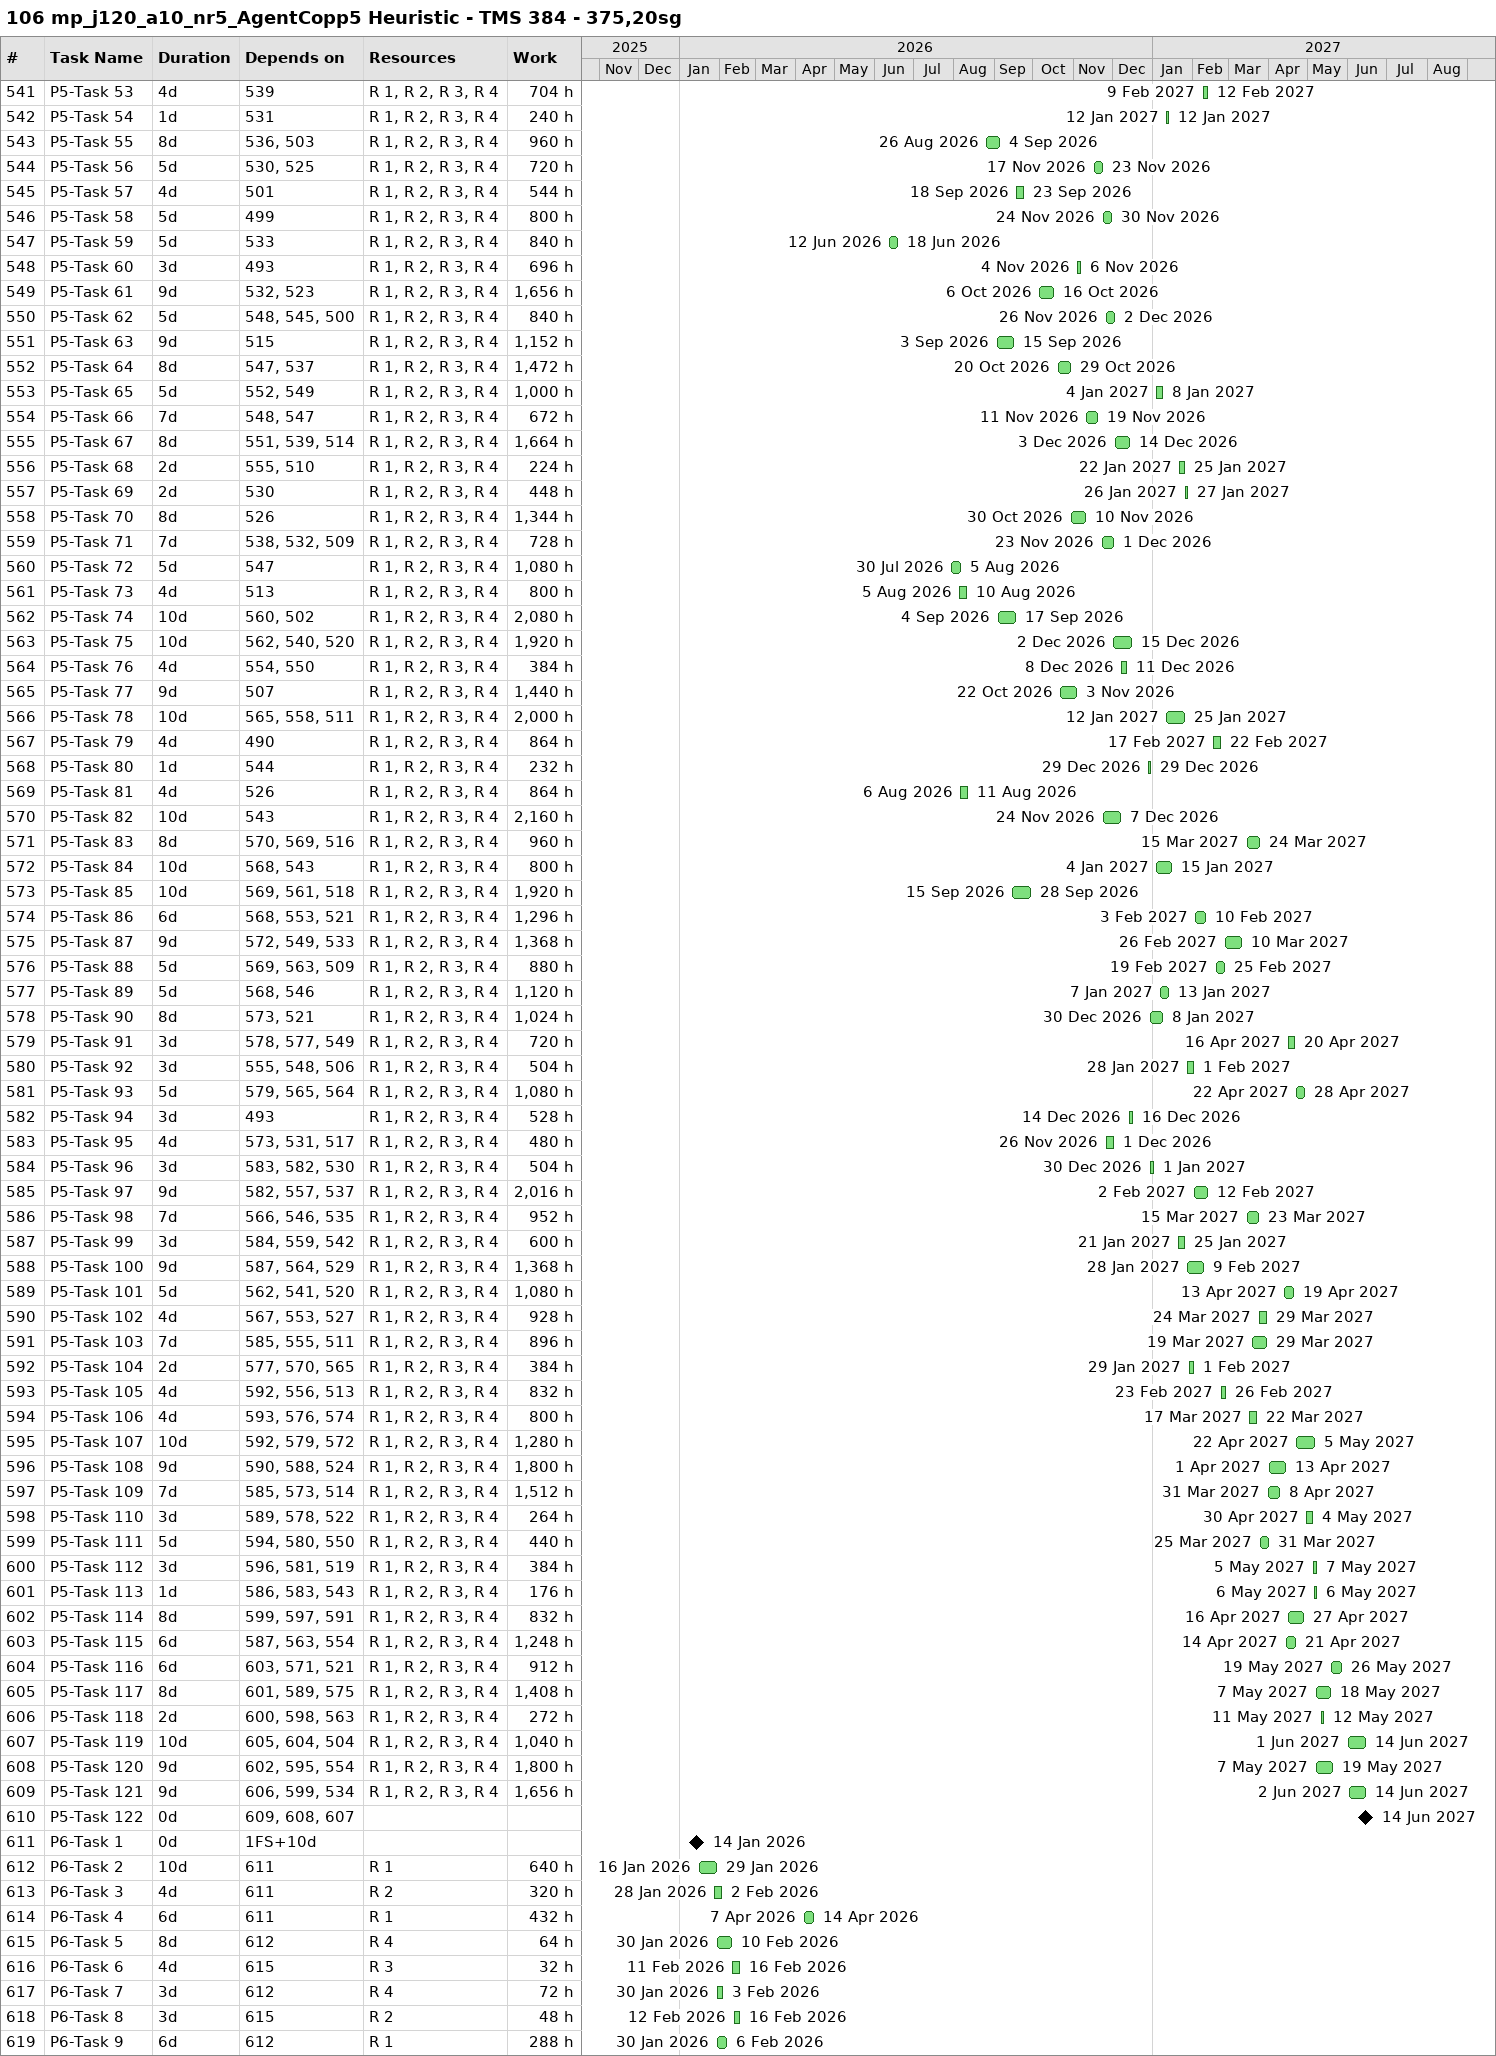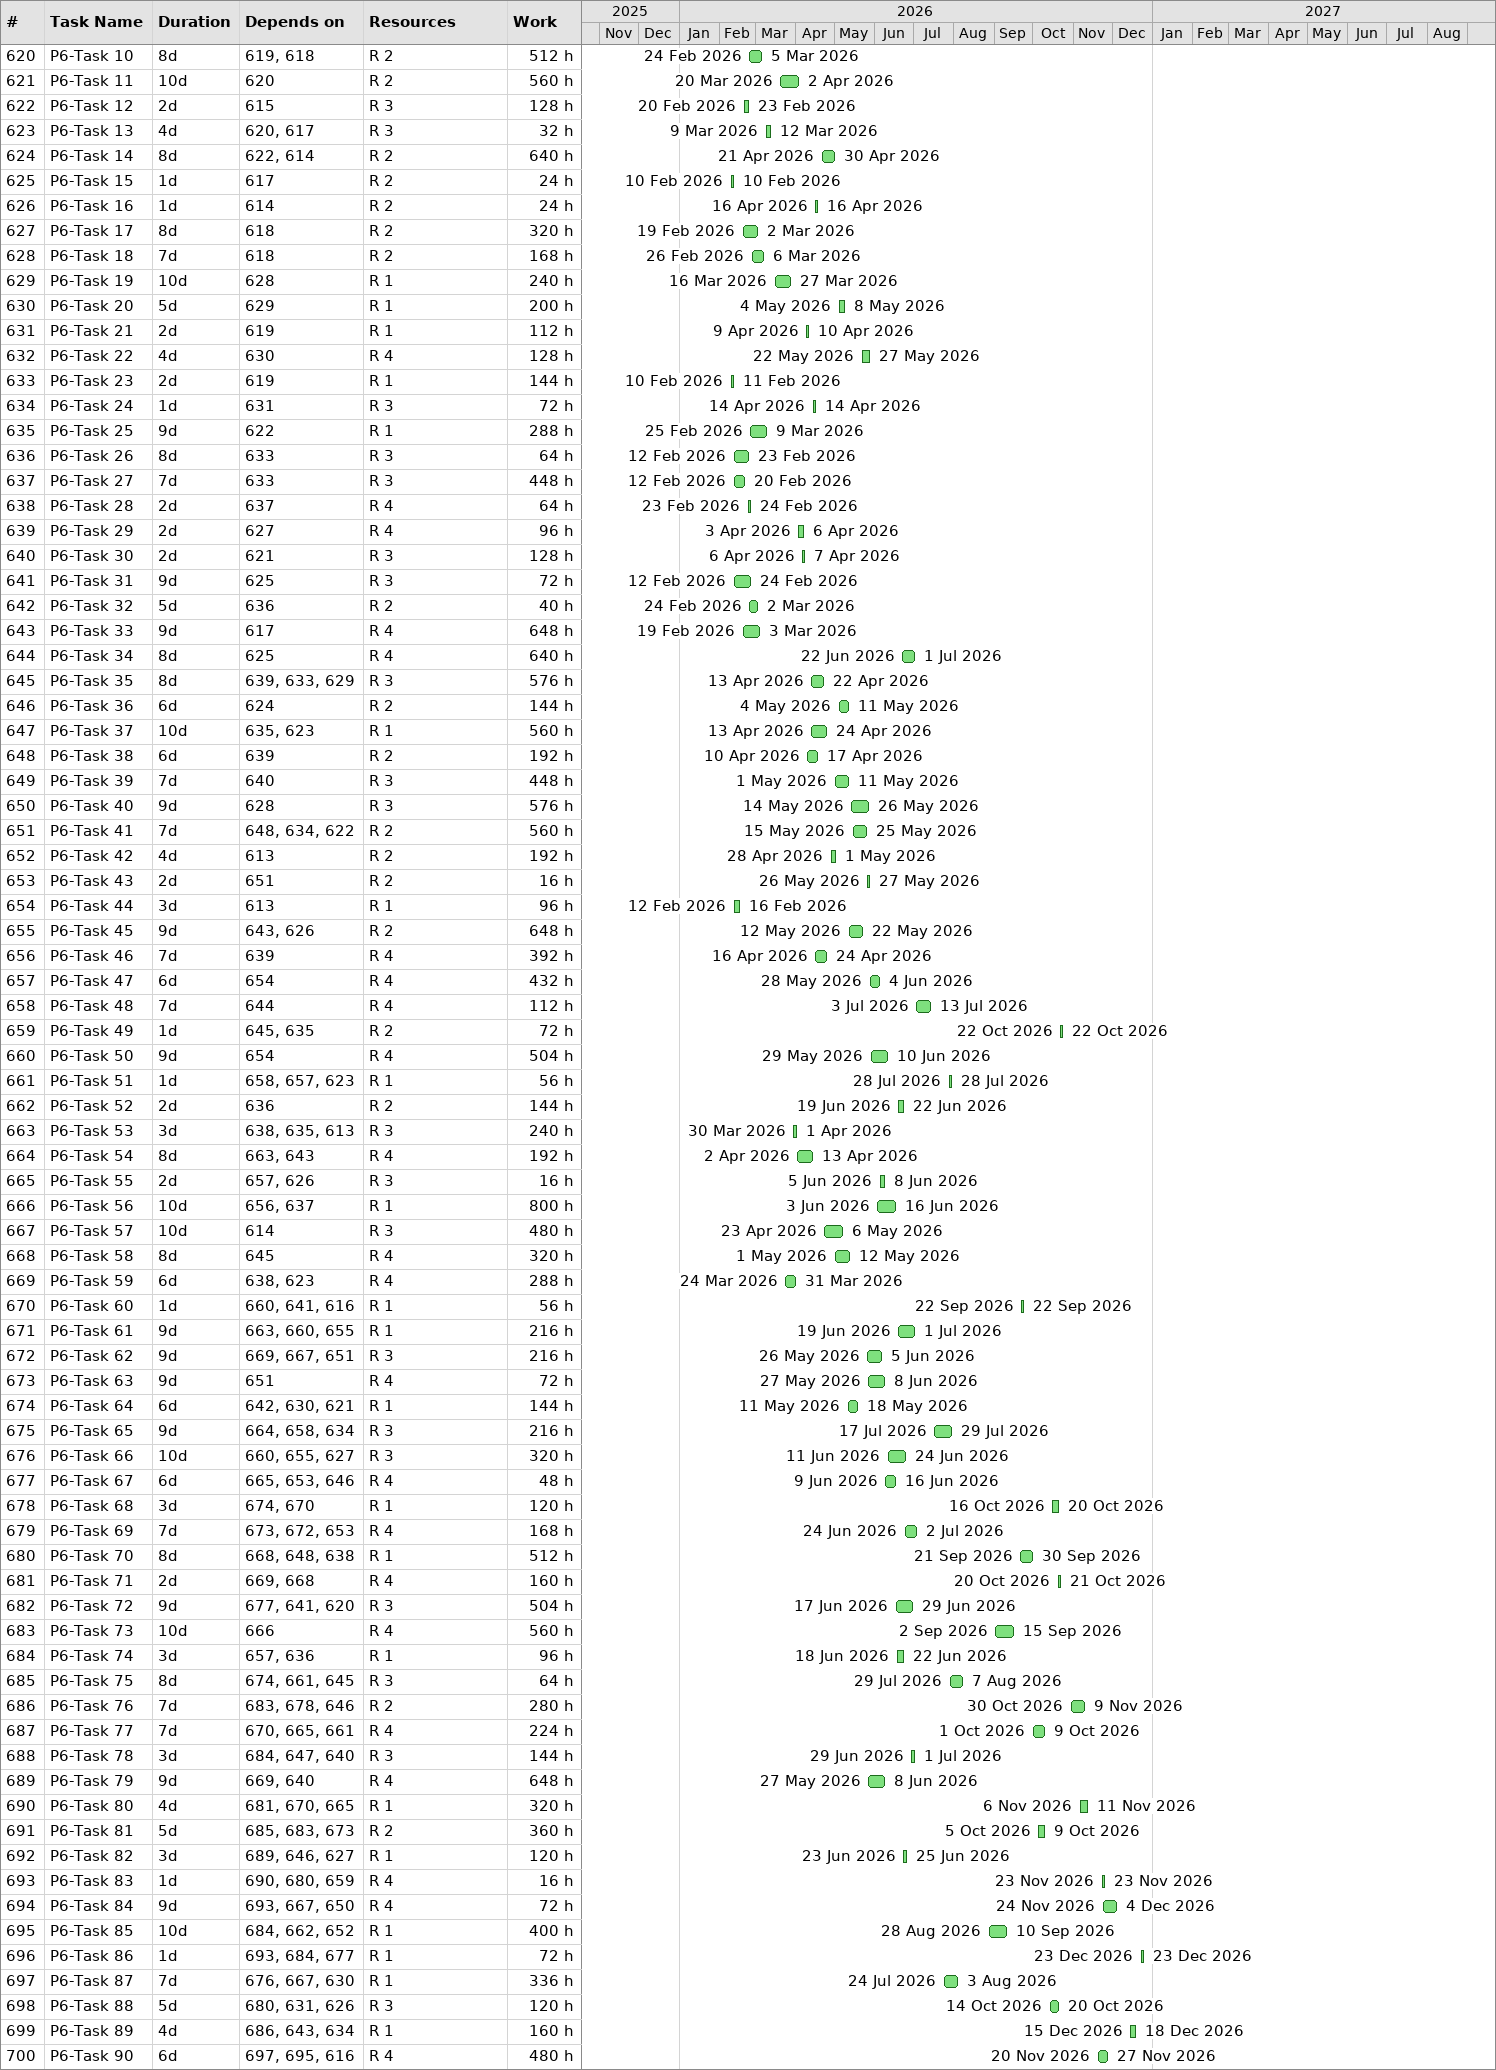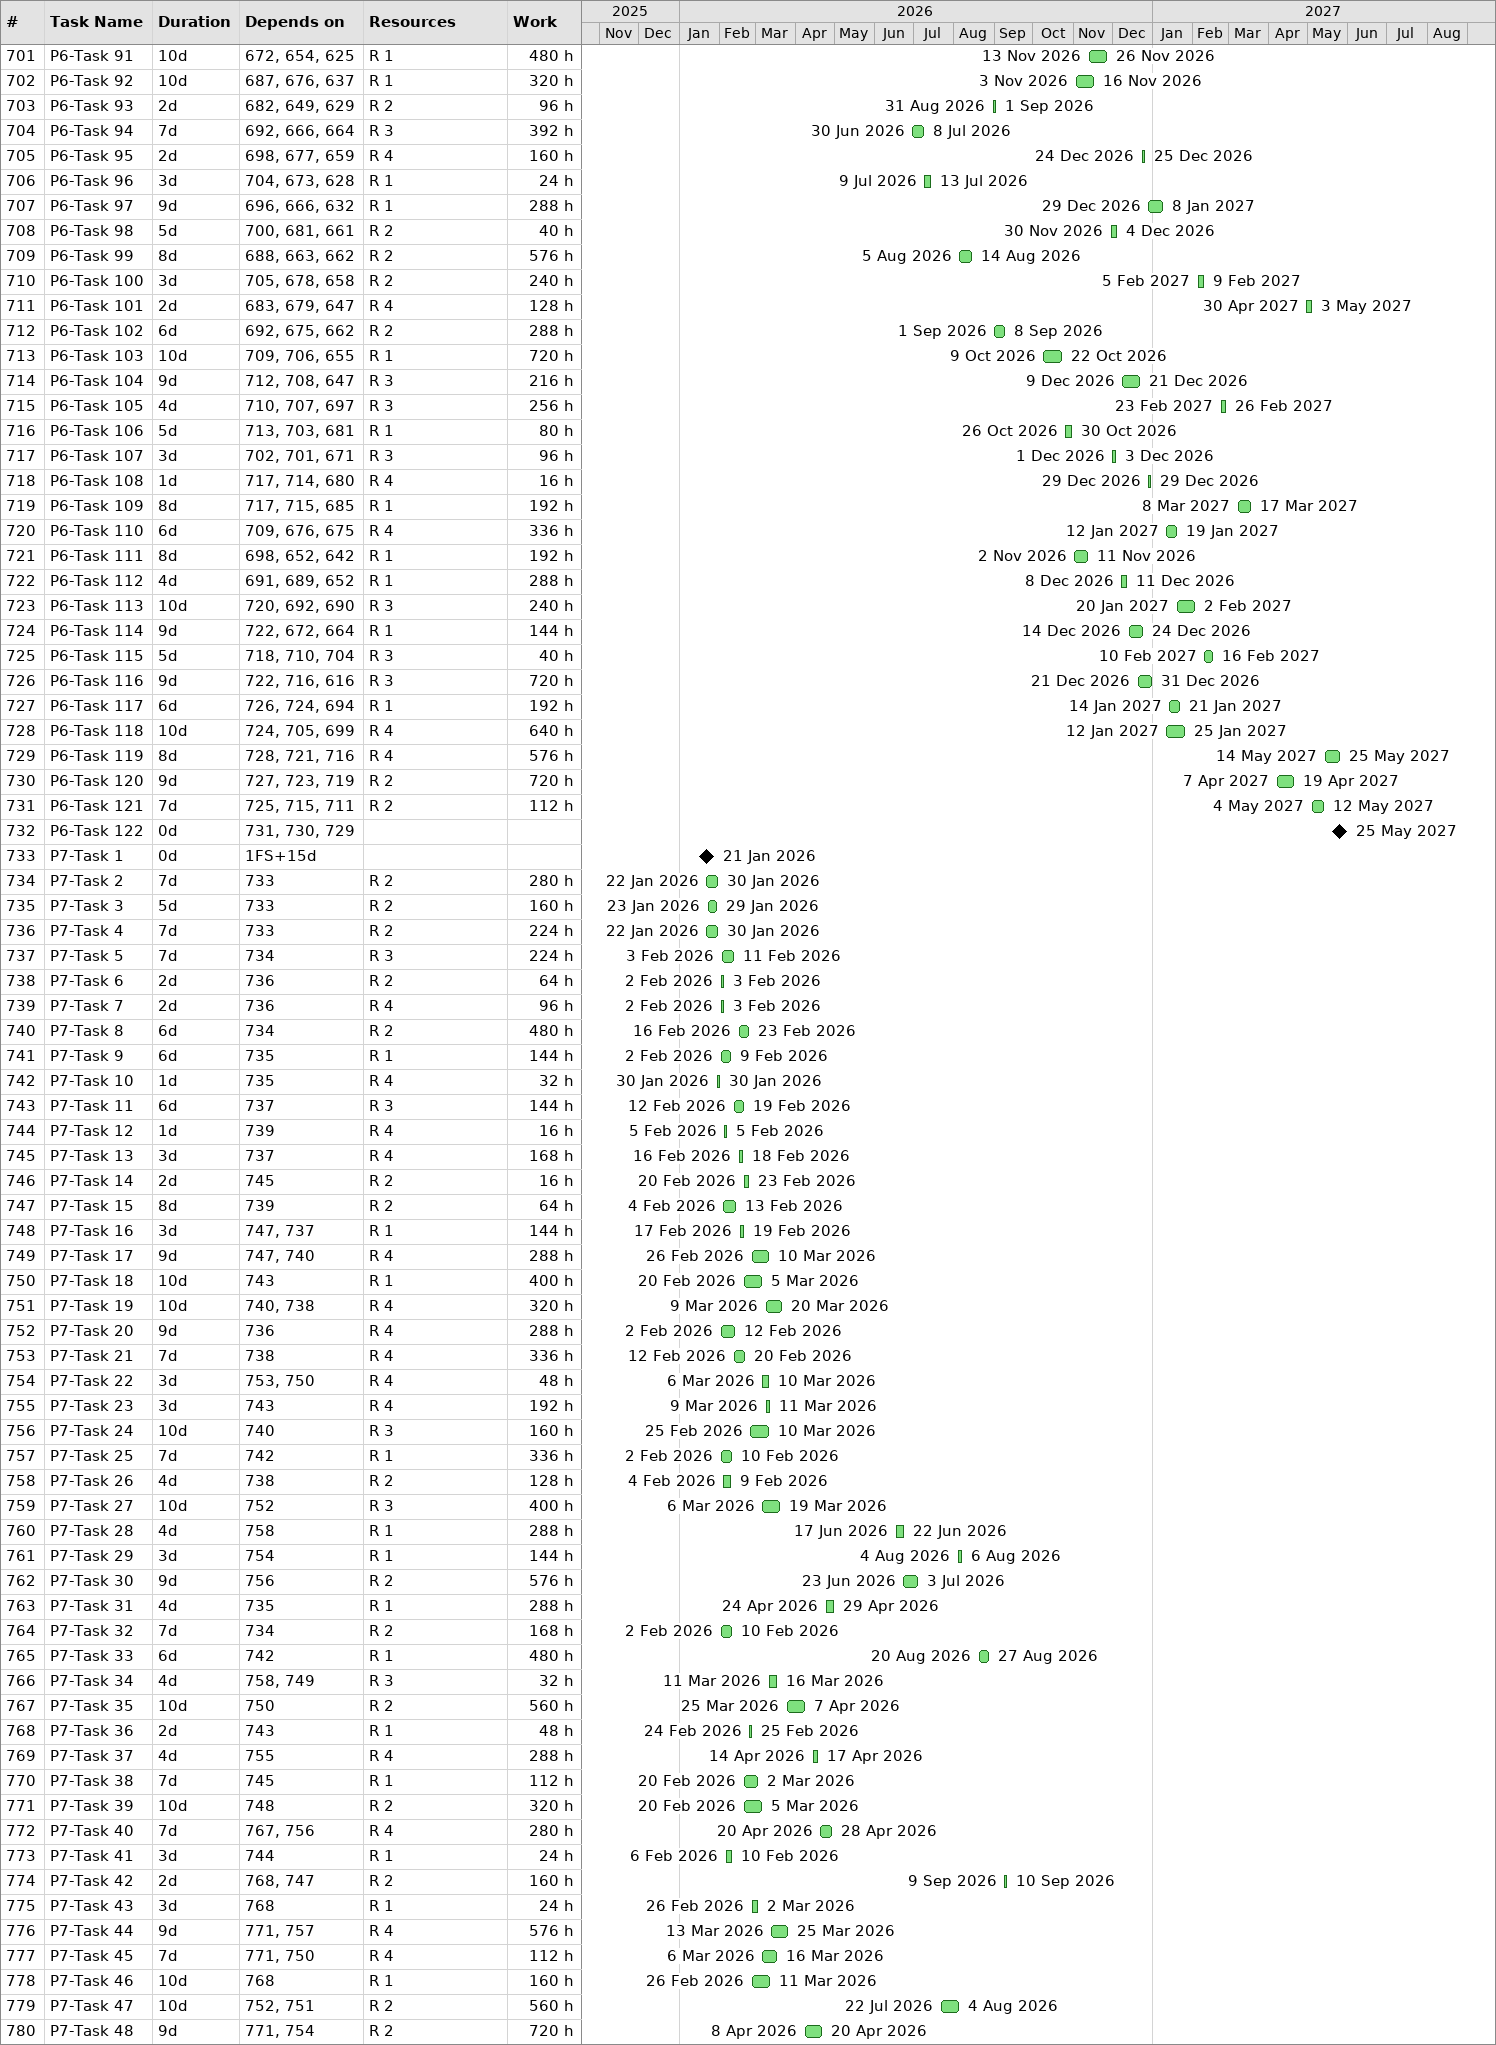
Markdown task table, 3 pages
106 mp_j120_a10_nr5_AgentCopp5 Heuristic - TMS 384 - 375,20sg

| ID | Task | Duration | Start | Finish | Predecessors | Resources | Work (h) |
|---|---|---|---|---|---|---|---|
| 541 | P5-Task 53 | 4d | 2027-02-09 | 2027-02-12 | 539 | R 1, R 2, R 3, R 4 | 704 |
| 542 | P5-Task 54 | 1d | 2027-01-12 | 2027-01-12 | 531 | R 1, R 2, R 3, R 4 | 240 |
| 543 | P5-Task 55 | 8d | 2026-08-26 | 2026-09-04 | 536, 503 | R 1, R 2, R 3, R 4 | 960 |
| 544 | P5-Task 56 | 5d | 2026-11-17 | 2026-11-23 | 530, 525 | R 1, R 2, R 3, R 4 | 720 |
| 545 | P5-Task 57 | 4d | 2026-09-18 | 2026-09-23 | 501 | R 1, R 2, R 3, R 4 | 544 |
| 546 | P5-Task 58 | 5d | 2026-11-24 | 2026-11-30 | 499 | R 1, R 2, R 3, R 4 | 800 |
| 547 | P5-Task 59 | 5d | 2026-06-12 | 2026-06-18 | 533 | R 1, R 2, R 3, R 4 | 840 |
| 548 | P5-Task 60 | 3d | 2026-11-04 | 2026-11-06 | 493 | R 1, R 2, R 3, R 4 | 696 |
| 549 | P5-Task 61 | 9d | 2026-10-06 | 2026-10-16 | 532, 523 | R 1, R 2, R 3, R 4 | 1656 |
| 550 | P5-Task 62 | 5d | 2026-11-26 | 2026-12-02 | 548, 545, 500 | R 1, R 2, R 3, R 4 | 840 |
| 551 | P5-Task 63 | 9d | 2026-09-03 | 2026-09-15 | 515 | R 1, R 2, R 3, R 4 | 1152 |
| 552 | P5-Task 64 | 8d | 2026-10-20 | 2026-10-29 | 547, 537 | R 1, R 2, R 3, R 4 | 1472 |
| 553 | P5-Task 65 | 5d | 2027-01-04 | 2027-01-08 | 552, 549 | R 1, R 2, R 3, R 4 | 1000 |
| 554 | P5-Task 66 | 7d | 2026-11-11 | 2026-11-19 | 548, 547 | R 1, R 2, R 3, R 4 | 672 |
| 555 | P5-Task 67 | 8d | 2026-12-03 | 2026-12-14 | 551, 539, 514 | R 1, R 2, R 3, R 4 | 1664 |
| 556 | P5-Task 68 | 2d | 2027-01-22 | 2027-01-25 | 555, 510 | R 1, R 2, R 3, R 4 | 224 |
| 557 | P5-Task 69 | 2d | 2027-01-26 | 2027-01-27 | 530 | R 1, R 2, R 3, R 4 | 448 |
| 558 | P5-Task 70 | 8d | 2026-10-30 | 2026-11-10 | 526 | R 1, R 2, R 3, R 4 | 1344 |
| 559 | P5-Task 71 | 7d | 2026-11-23 | 2026-12-01 | 538, 532, 509 | R 1, R 2, R 3, R 4 | 728 |
| 560 | P5-Task 72 | 5d | 2026-07-30 | 2026-08-05 | 547 | R 1, R 2, R 3, R 4 | 1080 |
| 561 | P5-Task 73 | 4d | 2026-08-05 | 2026-08-10 | 513 | R 1, R 2, R 3, R 4 | 800 |
| 562 | P5-Task 74 | 10d | 2026-09-04 | 2026-09-17 | 560, 502 | R 1, R 2, R 3, R 4 | 2080 |
| 563 | P5-Task 75 | 10d | 2026-12-02 | 2026-12-15 | 562, 540, 520 | R 1, R 2, R 3, R 4 | 1920 |
| 564 | P5-Task 76 | 4d | 2026-12-08 | 2026-12-11 | 554, 550 | R 1, R 2, R 3, R 4 | 384 |
| 565 | P5-Task 77 | 9d | 2026-10-22 | 2026-11-03 | 507 | R 1, R 2, R 3, R 4 | 1440 |
| 566 | P5-Task 78 | 10d | 2027-01-12 | 2027-01-25 | 565, 558, 511 | R 1, R 2, R 3, R 4 | 2000 |
| 567 | P5-Task 79 | 4d | 2027-02-17 | 2027-02-22 | 490 | R 1, R 2, R 3, R 4 | 864 |
| 568 | P5-Task 80 | 1d | 2026-12-29 | 2026-12-29 | 544 | R 1, R 2, R 3, R 4 | 232 |
| 569 | P5-Task 81 | 4d | 2026-08-06 | 2026-08-11 | 526 | R 1, R 2, R 3, R 4 | 864 |
| 570 | P5-Task 82 | 10d | 2026-11-24 | 2026-12-07 | 543 | R 1, R 2, R 3, R 4 | 2160 |
| 571 | P5-Task 83 | 8d | 2027-03-15 | 2027-03-24 | 570, 569, 516 | R 1, R 2, R 3, R 4 | 960 |
| 572 | P5-Task 84 | 10d | 2027-01-04 | 2027-01-15 | 568, 543 | R 1, R 2, R 3, R 4 | 800 |
| 573 | P5-Task 85 | 10d | 2026-09-15 | 2026-09-28 | 569, 561, 518 | R 1, R 2, R 3, R 4 | 1920 |
| 574 | P5-Task 86 | 6d | 2027-02-03 | 2027-02-10 | 568, 553, 521 | R 1, R 2, R 3, R 4 | 1296 |
| 575 | P5-Task 87 | 9d | 2027-02-26 | 2027-03-10 | 572, 549, 533 | R 1, R 2, R 3, R 4 | 1368 |
| 576 | P5-Task 88 | 5d | 2027-02-19 | 2027-02-25 | 569, 563, 509 | R 1, R 2, R 3, R 4 | 880 |
| 577 | P5-Task 89 | 5d | 2027-01-07 | 2027-01-13 | 568, 546 | R 1, R 2, R 3, R 4 | 1120 |
| 578 | P5-Task 90 | 8d | 2026-12-30 | 2027-01-08 | 573, 521 | R 1, R 2, R 3, R 4 | 1024 |
| 579 | P5-Task 91 | 3d | 2027-04-16 | 2027-04-20 | 578, 577, 549 | R 1, R 2, R 3, R 4 | 720 |
| 580 | P5-Task 92 | 3d | 2027-01-28 | 2027-02-01 | 555, 548, 506 | R 1, R 2, R 3, R 4 | 504 |
| 581 | P5-Task 93 | 5d | 2027-04-22 | 2027-04-28 | 579, 565, 564 | R 1, R 2, R 3, R 4 | 1080 |
| 582 | P5-Task 94 | 3d | 2026-12-14 | 2026-12-16 | 493 | R 1, R 2, R 3, R 4 | 528 |
| 583 | P5-Task 95 | 4d | 2026-11-26 | 2026-12-01 | 573, 531, 517 | R 1, R 2, R 3, R 4 | 480 |
| 584 | P5-Task 96 | 3d | 2026-12-30 | 2027-01-01 | 583, 582, 530 | R 1, R 2, R 3, R 4 | 504 |
| 585 | P5-Task 97 | 9d | 2027-02-02 | 2027-02-12 | 582, 557, 537 | R 1, R 2, R 3, R 4 | 2016 |
| 586 | P5-Task 98 | 7d | 2027-03-15 | 2027-03-23 | 566, 546, 535 | R 1, R 2, R 3, R 4 | 952 |
| 587 | P5-Task 99 | 3d | 2027-01-21 | 2027-01-25 | 584, 559, 542 | R 1, R 2, R 3, R 4 | 600 |
| 588 | P5-Task 100 | 9d | 2027-01-28 | 2027-02-09 | 587, 564, 529 | R 1, R 2, R 3, R 4 | 1368 |
| 589 | P5-Task 101 | 5d | 2027-04-13 | 2027-04-19 | 562, 541, 520 | R 1, R 2, R 3, R 4 | 1080 |
| 590 | P5-Task 102 | 4d | 2027-03-24 | 2027-03-29 | 567, 553, 527 | R 1, R 2, R 3, R 4 | 928 |
| 591 | P5-Task 103 | 7d | 2027-03-19 | 2027-03-29 | 585, 555, 511 | R 1, R 2, R 3, R 4 | 896 |
| 592 | P5-Task 104 | 2d | 2027-01-29 | 2027-02-01 | 577, 570, 565 | R 1, R 2, R 3, R 4 | 384 |
| 593 | P5-Task 105 | 4d | 2027-02-23 | 2027-02-26 | 592, 556, 513 | R 1, R 2, R 3, R 4 | 832 |
| 594 | P5-Task 106 | 4d | 2027-03-17 | 2027-03-22 | 593, 576, 574 | R 1, R 2, R 3, R 4 | 800 |
| 595 | P5-Task 107 | 10d | 2027-04-22 | 2027-05-05 | 592, 579, 572 | R 1, R 2, R 3, R 4 | 1280 |
| 596 | P5-Task 108 | 9d | 2027-04-01 | 2027-04-13 | 590, 588, 524 | R 1, R 2, R 3, R 4 | 1800 |
| 597 | P5-Task 109 | 7d | 2027-03-31 | 2027-04-08 | 585, 573, 514 | R 1, R 2, R 3, R 4 | 1512 |
| 598 | P5-Task 110 | 3d | 2027-04-30 | 2027-05-04 | 589, 578, 522 | R 1, R 2, R 3, R 4 | 264 |
| 599 | P5-Task 111 | 5d | 2027-03-25 | 2027-03-31 | 594, 580, 550 | R 1, R 2, R 3, R 4 | 440 |
| 600 | P5-Task 112 | 3d | 2027-05-05 | 2027-05-07 | 596, 581, 519 | R 1, R 2, R 3, R 4 | 384 |
| 601 | P5-Task 113 | 1d | 2027-05-06 | 2027-05-06 | 586, 583, 543 | R 1, R 2, R 3, R 4 | 176 |
| 602 | P5-Task 114 | 8d | 2027-04-16 | 2027-04-27 | 599, 597, 591 | R 1, R 2, R 3, R 4 | 832 |
| 603 | P5-Task 115 | 6d | 2027-04-14 | 2027-04-21 | 587, 563, 554 | R 1, R 2, R 3, R 4 | 1248 |
| 604 | P5-Task 116 | 6d | 2027-05-19 | 2027-05-26 | 603, 571, 521 | R 1, R 2, R 3, R 4 | 912 |
| 605 | P5-Task 117 | 8d | 2027-05-07 | 2027-05-18 | 601, 589, 575 | R 1, R 2, R 3, R 4 | 1408 |
| 606 | P5-Task 118 | 2d | 2027-05-11 | 2027-05-12 | 600, 598, 563 | R 1, R 2, R 3, R 4 | 272 |
| 607 | P5-Task 119 | 10d | 2027-06-01 | 2027-06-14 | 605, 604, 504 | R 1, R 2, R 3, R 4 | 1040 |
| 608 | P5-Task 120 | 9d | 2027-05-07 | 2027-05-19 | 602, 595, 554 | R 1, R 2, R 3, R 4 | 1800 |
| 609 | P5-Task 121 | 9d | 2027-06-02 | 2027-06-14 | 606, 599, 534 | R 1, R 2, R 3, R 4 | 1656 |
| 610 | P5-Task 122 | 0d | 2027-06-14 | 2027-06-14 | 609, 608, 607 |  |  |
| 611 | P6-Task 1 | 0d | 2026-01-14 | 2026-01-14 | 1FS+10d |  |  |
| 612 | P6-Task 2 | 10d | 2026-01-16 | 2026-01-29 | 611 | R 1 | 640 |
| 613 | P6-Task 3 | 4d | 2026-01-28 | 2026-02-02 | 611 | R 2 | 320 |
| 614 | P6-Task 4 | 6d | 2026-04-07 | 2026-04-14 | 611 | R 1 | 432 |
| 615 | P6-Task 5 | 8d | 2026-01-30 | 2026-02-10 | 612 | R 4 | 64 |
| 616 | P6-Task 6 | 4d | 2026-02-11 | 2026-02-16 | 615 | R 3 | 32 |
| 617 | P6-Task 7 | 3d | 2026-01-30 | 2026-02-03 | 612 | R 4 | 72 |
| 618 | P6-Task 8 | 3d | 2026-02-12 | 2026-02-16 | 615 | R 2 | 48 |
| 619 | P6-Task 9 | 6d | 2026-01-30 | 2026-02-06 | 612 | R 1 | 288 |
| 620 | P6-Task 10 | 8d | 2026-02-24 | 2026-03-05 | 619, 618 | R 2 | 512 |
| 621 | P6-Task 11 | 10d | 2026-03-20 | 2026-04-02 | 620 | R 2 | 560 |
| 622 | P6-Task 12 | 2d | 2026-02-20 | 2026-02-23 | 615 | R 3 | 128 |
| 623 | P6-Task 13 | 4d | 2026-03-09 | 2026-03-12 | 620, 617 | R 3 | 32 |
| 624 | P6-Task 14 | 8d | 2026-04-21 | 2026-04-30 | 622, 614 | R 2 | 640 |
| 625 | P6-Task 15 | 1d | 2026-02-10 | 2026-02-10 | 617 | R 2 | 24 |
| 626 | P6-Task 16 | 1d | 2026-04-16 | 2026-04-16 | 614 | R 2 | 24 |
| 627 | P6-Task 17 | 8d | 2026-02-19 | 2026-03-02 | 618 | R 2 | 320 |
| 628 | P6-Task 18 | 7d | 2026-02-26 | 2026-03-06 | 618 | R 2 | 168 |
| 629 | P6-Task 19 | 10d | 2026-03-16 | 2026-03-27 | 628 | R 1 | 240 |
| 630 | P6-Task 20 | 5d | 2026-05-04 | 2026-05-08 | 629 | R 1 | 200 |
| 631 | P6-Task 21 | 2d | 2026-04-09 | 2026-04-10 | 619 | R 1 | 112 |
| 632 | P6-Task 22 | 4d | 2026-05-22 | 2026-05-27 | 630 | R 4 | 128 |
| 633 | P6-Task 23 | 2d | 2026-02-10 | 2026-02-11 | 619 | R 1 | 144 |
| 634 | P6-Task 24 | 1d | 2026-04-14 | 2026-04-14 | 631 | R 3 | 72 |
| 635 | P6-Task 25 | 9d | 2026-02-25 | 2026-03-09 | 622 | R 1 | 288 |
| 636 | P6-Task 26 | 8d | 2026-02-12 | 2026-02-23 | 633 | R 3 | 64 |
| 637 | P6-Task 27 | 7d | 2026-02-12 | 2026-02-20 | 633 | R 3 | 448 |
| 638 | P6-Task 28 | 2d | 2026-02-23 | 2026-02-24 | 637 | R 4 | 64 |
| 639 | P6-Task 29 | 2d | 2026-04-03 | 2026-04-06 | 627 | R 4 | 96 |
| 640 | P6-Task 30 | 2d | 2026-04-06 | 2026-04-07 | 621 | R 3 | 128 |
| 641 | P6-Task 31 | 9d | 2026-02-12 | 2026-02-24 | 625 | R 3 | 72 |
| 642 | P6-Task 32 | 5d | 2026-02-24 | 2026-03-02 | 636 | R 2 | 40 |
| 643 | P6-Task 33 | 9d | 2026-02-19 | 2026-03-03 | 617 | R 4 | 648 |
| 644 | P6-Task 34 | 8d | 2026-06-22 | 2026-07-01 | 625 | R 4 | 640 |
| 645 | P6-Task 35 | 8d | 2026-04-13 | 2026-04-22 | 639, 633, 629 | R 3 | 576 |
| 646 | P6-Task 36 | 6d | 2026-05-04 | 2026-05-11 | 624 | R 2 | 144 |
| 647 | P6-Task 37 | 10d | 2026-04-13 | 2026-04-24 | 635, 623 | R 1 | 560 |
| 648 | P6-Task 38 | 6d | 2026-04-10 | 2026-04-17 | 639 | R 2 | 192 |
| 649 | P6-Task 39 | 7d | 2026-05-01 | 2026-05-11 | 640 | R 3 | 448 |
| 650 | P6-Task 40 | 9d | 2026-05-14 | 2026-05-26 | 628 | R 3 | 576 |
| 651 | P6-Task 41 | 7d | 2026-05-15 | 2026-05-25 | 648, 634, 622 | R 2 | 560 |
| 652 | P6-Task 42 | 4d | 2026-04-28 | 2026-05-01 | 613 | R 2 | 192 |
| 653 | P6-Task 43 | 2d | 2026-05-26 | 2026-05-27 | 651 | R 2 | 16 |
| 654 | P6-Task 44 | 3d | 2026-02-12 | 2026-02-16 | 613 | R 1 | 96 |
| 655 | P6-Task 45 | 9d | 2026-05-12 | 2026-05-22 | 643, 626 | R 2 | 648 |
| 656 | P6-Task 46 | 7d | 2026-04-16 | 2026-04-24 | 639 | R 4 | 392 |
| 657 | P6-Task 47 | 6d | 2026-05-28 | 2026-06-04 | 654 | R 4 | 432 |
| 658 | P6-Task 48 | 7d | 2026-07-03 | 2026-07-13 | 644 | R 4 | 112 |
| 659 | P6-Task 49 | 1d | 2026-10-22 | 2026-10-22 | 645, 635 | R 2 | 72 |
| 660 | P6-Task 50 | 9d | 2026-05-29 | 2026-06-10 | 654 | R 4 | 504 |
| 661 | P6-Task 51 | 1d | 2026-07-28 | 2026-07-28 | 658, 657, 623 | R 1 | 56 |
| 662 | P6-Task 52 | 2d | 2026-06-19 | 2026-06-22 | 636 | R 2 | 144 |
| 663 | P6-Task 53 | 3d | 2026-03-30 | 2026-04-01 | 638, 635, 613 | R 3 | 240 |
| 664 | P6-Task 54 | 8d | 2026-04-02 | 2026-04-13 | 663, 643 | R 4 | 192 |
| 665 | P6-Task 55 | 2d | 2026-06-05 | 2026-06-08 | 657, 626 | R 3 | 16 |
| 666 | P6-Task 56 | 10d | 2026-06-03 | 2026-06-16 | 656, 637 | R 1 | 800 |
| 667 | P6-Task 57 | 10d | 2026-04-23 | 2026-05-06 | 614 | R 3 | 480 |
| 668 | P6-Task 58 | 8d | 2026-05-01 | 2026-05-12 | 645 | R 4 | 320 |
| 669 | P6-Task 59 | 6d | 2026-03-24 | 2026-03-31 | 638, 623 | R 4 | 288 |
| 670 | P6-Task 60 | 1d | 2026-09-22 | 2026-09-22 | 660, 641, 616 | R 1 | 56 |
| 671 | P6-Task 61 | 9d | 2026-06-19 | 2026-07-01 | 663, 660, 655 | R 1 | 216 |
| 672 | P6-Task 62 | 9d | 2026-05-26 | 2026-06-05 | 669, 667, 651 | R 3 | 216 |
| 673 | P6-Task 63 | 9d | 2026-05-27 | 2026-06-08 | 651 | R 4 | 72 |
| 674 | P6-Task 64 | 6d | 2026-05-11 | 2026-05-18 | 642, 630, 621 | R 1 | 144 |
| 675 | P6-Task 65 | 9d | 2026-07-17 | 2026-07-29 | 664, 658, 634 | R 3 | 216 |
| 676 | P6-Task 66 | 10d | 2026-06-11 | 2026-06-24 | 660, 655, 627 | R 3 | 320 |
| 677 | P6-Task 67 | 6d | 2026-06-09 | 2026-06-16 | 665, 653, 646 | R 4 | 48 |
| 678 | P6-Task 68 | 3d | 2026-10-16 | 2026-10-20 | 674, 670 | R 1 | 120 |
| 679 | P6-Task 69 | 7d | 2026-06-24 | 2026-07-02 | 673, 672, 653 | R 4 | 168 |
| 680 | P6-Task 70 | 8d | 2026-09-21 | 2026-09-30 | 668, 648, 638 | R 1 | 512 |
| 681 | P6-Task 71 | 2d | 2026-10-20 | 2026-10-21 | 669, 668 | R 4 | 160 |
| 682 | P6-Task 72 | 9d | 2026-06-17 | 2026-06-29 | 677, 641, 620 | R 3 | 504 |
| 683 | P6-Task 73 | 10d | 2026-09-02 | 2026-09-15 | 666 | R 4 | 560 |
| 684 | P6-Task 74 | 3d | 2026-06-18 | 2026-06-22 | 657, 636 | R 1 | 96 |
| 685 | P6-Task 75 | 8d | 2026-07-29 | 2026-08-07 | 674, 661, 645 | R 3 | 64 |
| 686 | P6-Task 76 | 7d | 2026-10-30 | 2026-11-09 | 683, 678, 646 | R 2 | 280 |
| 687 | P6-Task 77 | 7d | 2026-10-01 | 2026-10-09 | 670, 665, 661 | R 4 | 224 |
| 688 | P6-Task 78 | 3d | 2026-06-29 | 2026-07-01 | 684, 647, 640 | R 3 | 144 |
| 689 | P6-Task 79 | 9d | 2026-05-27 | 2026-06-08 | 669, 640 | R 4 | 648 |
| 690 | P6-Task 80 | 4d | 2026-11-06 | 2026-11-11 | 681, 670, 665 | R 1 | 320 |
| 691 | P6-Task 81 | 5d | 2026-10-05 | 2026-10-09 | 685, 683, 673 | R 2 | 360 |
| 692 | P6-Task 82 | 3d | 2026-06-23 | 2026-06-25 | 689, 646, 627 | R 1 | 120 |
| 693 | P6-Task 83 | 1d | 2026-11-23 | 2026-11-23 | 690, 680, 659 | R 4 | 16 |
| 694 | P6-Task 84 | 9d | 2026-11-24 | 2026-12-04 | 693, 667, 650 | R 4 | 72 |
| 695 | P6-Task 85 | 10d | 2026-08-28 | 2026-09-10 | 684, 662, 652 | R 1 | 400 |
| 696 | P6-Task 86 | 1d | 2026-12-23 | 2026-12-23 | 693, 684, 677 | R 1 | 72 |
| 697 | P6-Task 87 | 7d | 2026-07-24 | 2026-08-03 | 676, 667, 630 | R 1 | 336 |
| 698 | P6-Task 88 | 5d | 2026-10-14 | 2026-10-20 | 680, 631, 626 | R 3 | 120 |
| 699 | P6-Task 89 | 4d | 2026-12-15 | 2026-12-18 | 686, 643, 634 | R 1 | 160 |
| 700 | P6-Task 90 | 6d | 2026-11-20 | 2026-11-27 | 697, 695, 616 | R 4 | 480 |
| 701 | P6-Task 91 | 10d | 2026-11-13 | 2026-11-26 | 672, 654, 625 | R 1 | 480 |
| 702 | P6-Task 92 | 10d | 2026-11-03 | 2026-11-16 | 687, 676, 637 | R 1 | 320 |
| 703 | P6-Task 93 | 2d | 2026-08-31 | 2026-09-01 | 682, 649, 629 | R 2 | 96 |
| 704 | P6-Task 94 | 7d | 2026-06-30 | 2026-07-08 | 692, 666, 664 | R 3 | 392 |
| 705 | P6-Task 95 | 2d | 2026-12-24 | 2026-12-25 | 698, 677, 659 | R 4 | 160 |
| 706 | P6-Task 96 | 3d | 2026-07-09 | 2026-07-13 | 704, 673, 628 | R 1 | 24 |
| 707 | P6-Task 97 | 9d | 2026-12-29 | 2027-01-08 | 696, 666, 632 | R 1 | 288 |
| 708 | P6-Task 98 | 5d | 2026-11-30 | 2026-12-04 | 700, 681, 661 | R 2 | 40 |
| 709 | P6-Task 99 | 8d | 2026-08-05 | 2026-08-14 | 688, 663, 662 | R 2 | 576 |
| 710 | P6-Task 100 | 3d | 2027-02-05 | 2027-02-09 | 705, 678, 658 | R 2 | 240 |
| 711 | P6-Task 101 | 2d | 2027-04-30 | 2027-05-03 | 683, 679, 647 | R 4 | 128 |
| 712 | P6-Task 102 | 6d | 2026-09-01 | 2026-09-08 | 692, 675, 662 | R 2 | 288 |
| 713 | P6-Task 103 | 10d | 2026-10-09 | 2026-10-22 | 709, 706, 655 | R 1 | 720 |
| 714 | P6-Task 104 | 9d | 2026-12-09 | 2026-12-21 | 712, 708, 647 | R 3 | 216 |
| 715 | P6-Task 105 | 4d | 2027-02-23 | 2027-02-26 | 710, 707, 697 | R 3 | 256 |
| 716 | P6-Task 106 | 5d | 2026-10-26 | 2026-10-30 | 713, 703, 681 | R 1 | 80 |
| 717 | P6-Task 107 | 3d | 2026-12-01 | 2026-12-03 | 702, 701, 671 | R 3 | 96 |
| 718 | P6-Task 108 | 1d | 2026-12-29 | 2026-12-29 | 717, 714, 680 | R 4 | 16 |
| 719 | P6-Task 109 | 8d | 2027-03-08 | 2027-03-17 | 717, 715, 685 | R 1 | 192 |
| 720 | P6-Task 110 | 6d | 2027-01-12 | 2027-01-19 | 709, 676, 675 | R 4 | 336 |
| 721 | P6-Task 111 | 8d | 2026-11-02 | 2026-11-11 | 698, 652, 642 | R 1 | 192 |
| 722 | P6-Task 112 | 4d | 2026-12-08 | 2026-12-11 | 691, 689, 652 | R 1 | 288 |
| 723 | P6-Task 113 | 10d | 2027-01-20 | 2027-02-02 | 720, 692, 690 | R 3 | 240 |
| 724 | P6-Task 114 | 9d | 2026-12-14 | 2026-12-24 | 722, 672, 664 | R 1 | 144 |
| 725 | P6-Task 115 | 5d | 2027-02-10 | 2027-02-16 | 718, 710, 704 | R 3 | 40 |
| 726 | P6-Task 116 | 9d | 2026-12-21 | 2026-12-31 | 722, 716, 616 | R 3 | 720 |
| 727 | P6-Task 117 | 6d | 2027-01-14 | 2027-01-21 | 726, 724, 694 | R 1 | 192 |
| 728 | P6-Task 118 | 10d | 2027-01-12 | 2027-01-25 | 724, 705, 699 | R 4 | 640 |
| 729 | P6-Task 119 | 8d | 2027-05-14 | 2027-05-25 | 728, 721, 716 | R 4 | 576 |
| 730 | P6-Task 120 | 9d | 2027-04-07 | 2027-04-19 | 727, 723, 719 | R 2 | 720 |
| 731 | P6-Task 121 | 7d | 2027-05-04 | 2027-05-12 | 725, 715, 711 | R 2 | 112 |
| 732 | P6-Task 122 | 0d | 2027-05-25 | 2027-05-25 | 731, 730, 729 |  |  |
| 733 | P7-Task 1 | 0d | 2026-01-21 | 2026-01-21 | 1FS+15d |  |  |
| 734 | P7-Task 2 | 7d | 2026-01-22 | 2026-01-30 | 733 | R 2 | 280 |
| 735 | P7-Task 3 | 5d | 2026-01-23 | 2026-01-29 | 733 | R 2 | 160 |
| 736 | P7-Task 4 | 7d | 2026-01-22 | 2026-01-30 | 733 | R 2 | 224 |
| 737 | P7-Task 5 | 7d | 2026-02-03 | 2026-02-11 | 734 | R 3 | 224 |
| 738 | P7-Task 6 | 2d | 2026-02-02 | 2026-02-03 | 736 | R 2 | 64 |
| 739 | P7-Task 7 | 2d | 2026-02-02 | 2026-02-03 | 736 | R 4 | 96 |
| 740 | P7-Task 8 | 6d | 2026-02-16 | 2026-02-23 | 734 | R 2 | 480 |
| 741 | P7-Task 9 | 6d | 2026-02-02 | 2026-02-09 | 735 | R 1 | 144 |
| 742 | P7-Task 10 | 1d | 2026-01-30 | 2026-01-30 | 735 | R 4 | 32 |
| 743 | P7-Task 11 | 6d | 2026-02-12 | 2026-02-19 | 737 | R 3 | 144 |
| 744 | P7-Task 12 | 1d | 2026-02-05 | 2026-02-05 | 739 | R 4 | 16 |
| 745 | P7-Task 13 | 3d | 2026-02-16 | 2026-02-18 | 737 | R 4 | 168 |
| 746 | P7-Task 14 | 2d | 2026-02-20 | 2026-02-23 | 745 | R 2 | 16 |
| 747 | P7-Task 15 | 8d | 2026-02-04 | 2026-02-13 | 739 | R 2 | 64 |
| 748 | P7-Task 16 | 3d | 2026-02-17 | 2026-02-19 | 747, 737 | R 1 | 144 |
| 749 | P7-Task 17 | 9d | 2026-02-26 | 2026-03-10 | 747, 740 | R 4 | 288 |
| 750 | P7-Task 18 | 10d | 2026-02-20 | 2026-03-05 | 743 | R 1 | 400 |
| 751 | P7-Task 19 | 10d | 2026-03-09 | 2026-03-20 | 740, 738 | R 4 | 320 |
| 752 | P7-Task 20 | 9d | 2026-02-02 | 2026-02-12 | 736 | R 4 | 288 |
| 753 | P7-Task 21 | 7d | 2026-02-12 | 2026-02-20 | 738 | R 4 | 336 |
| 754 | P7-Task 22 | 3d | 2026-03-06 | 2026-03-10 | 753, 750 | R 4 | 48 |
| 755 | P7-Task 23 | 3d | 2026-03-09 | 2026-03-11 | 743 | R 4 | 192 |
| 756 | P7-Task 24 | 10d | 2026-02-25 | 2026-03-10 | 740 | R 3 | 160 |
| 757 | P7-Task 25 | 7d | 2026-02-02 | 2026-02-10 | 742 | R 1 | 336 |
| 758 | P7-Task 26 | 4d | 2026-02-04 | 2026-02-09 | 738 | R 2 | 128 |
| 759 | P7-Task 27 | 10d | 2026-03-06 | 2026-03-19 | 752 | R 3 | 400 |
| 760 | P7-Task 28 | 4d | 2026-06-17 | 2026-06-22 | 758 | R 1 | 288 |
| 761 | P7-Task 29 | 3d | 2026-08-04 | 2026-08-06 | 754 | R 1 | 144 |
| 762 | P7-Task 30 | 9d | 2026-06-23 | 2026-07-03 | 756 | R 2 | 576 |
| 763 | P7-Task 31 | 4d | 2026-04-24 | 2026-04-29 | 735 | R 1 | 288 |
| 764 | P7-Task 32 | 7d | 2026-02-02 | 2026-02-10 | 734 | R 2 | 168 |
| 765 | P7-Task 33 | 6d | 2026-08-20 | 2026-08-27 | 742 | R 1 | 480 |
| 766 | P7-Task 34 | 4d | 2026-03-11 | 2026-03-16 | 758, 749 | R 3 | 32 |
| 767 | P7-Task 35 | 10d | 2026-03-25 | 2026-04-07 | 750 | R 2 | 560 |
| 768 | P7-Task 36 | 2d | 2026-02-24 | 2026-02-25 | 743 | R 1 | 48 |
| 769 | P7-Task 37 | 4d | 2026-04-14 | 2026-04-17 | 755 | R 4 | 288 |
| 770 | P7-Task 38 | 7d | 2026-02-20 | 2026-03-02 | 745 | R 1 | 112 |
| 771 | P7-Task 39 | 10d | 2026-02-20 | 2026-03-05 | 748 | R 2 | 320 |
| 772 | P7-Task 40 | 7d | 2026-04-20 | 2026-04-28 | 767, 756 | R 4 | 280 |
| 773 | P7-Task 41 | 3d | 2026-02-06 | 2026-02-10 | 744 | R 1 | 24 |
| 774 | P7-Task 42 | 2d | 2026-09-09 | 2026-09-10 | 768, 747 | R 2 | 160 |
| 775 | P7-Task 43 | 3d | 2026-02-26 | 2026-03-02 | 768 | R 1 | 24 |
| 776 | P7-Task 44 | 9d | 2026-03-13 | 2026-03-25 | 771, 757 | R 4 | 576 |
| 777 | P7-Task 45 | 7d | 2026-03-06 | 2026-03-16 | 771, 750 | R 4 | 112 |
| 778 | P7-Task 46 | 10d | 2026-02-26 | 2026-03-11 | 768 | R 1 | 160 |
| 779 | P7-Task 47 | 10d | 2026-07-22 | 2026-08-04 | 752, 751 | R 2 | 560 |
| 780 | P7-Task 48 | 9d | 2026-04-08 | 2026-04-20 | 771, 754 | R 2 | 720 |
